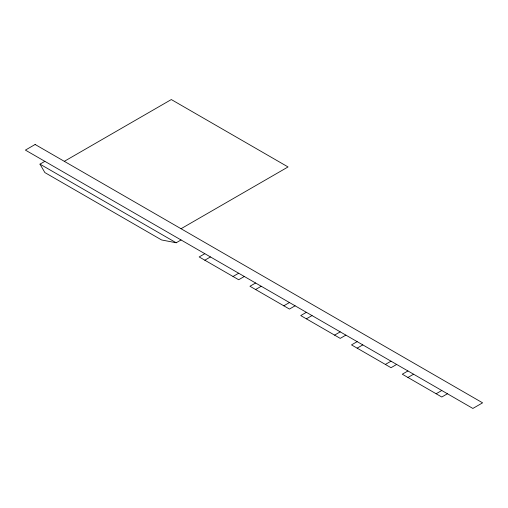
<?xml version="1.0" encoding="UTF-8"?>
<svg xmlns="http://www.w3.org/2000/svg" width="508" height="508" viewBox="0 0 508 508"><rect width="100%" height="100%" fill="white"/><g stroke="black" fill="none" stroke-linecap="round" stroke-linejoin="round"><path stroke-width="0.76" d="M181.045 239.96L176.181 242.767L161.588 239.96L44.856 172.568L39.992 164.141L44.856 161.334M64.313 161.334L171.317 99.555L288.049 166.948L181.045 228.727M204.819 253.689L199.174 256.946L238.671 279.743L244.31 276.485M204.819 260.204L210.458 256.946M233.026 276.485L238.671 273.228M255.594 283L249.955 286.258L289.452 309.061L295.091 305.803M255.594 289.516L261.239 286.258M283.807 305.803L289.452 302.546M306.375 312.318L300.736 315.576L340.227 338.379L345.872 335.121M306.375 318.834L312.02 315.576M334.588 335.121L340.227 331.864M357.156 341.636L351.511 344.894L391.008 367.697L396.646 364.439M357.156 348.151L362.795 344.894M385.362 364.439L391.008 361.182M407.93 370.954L402.292 374.212L441.782 397.015L447.427 393.757M407.93 377.469L413.575 374.212M436.143 393.757L441.782 390.5M39.992 164.141L176.181 242.767M35.128 144.482L25.4 150.101L472.872 408.445L482.6 402.831L35.128 144.482"/></g></svg>
